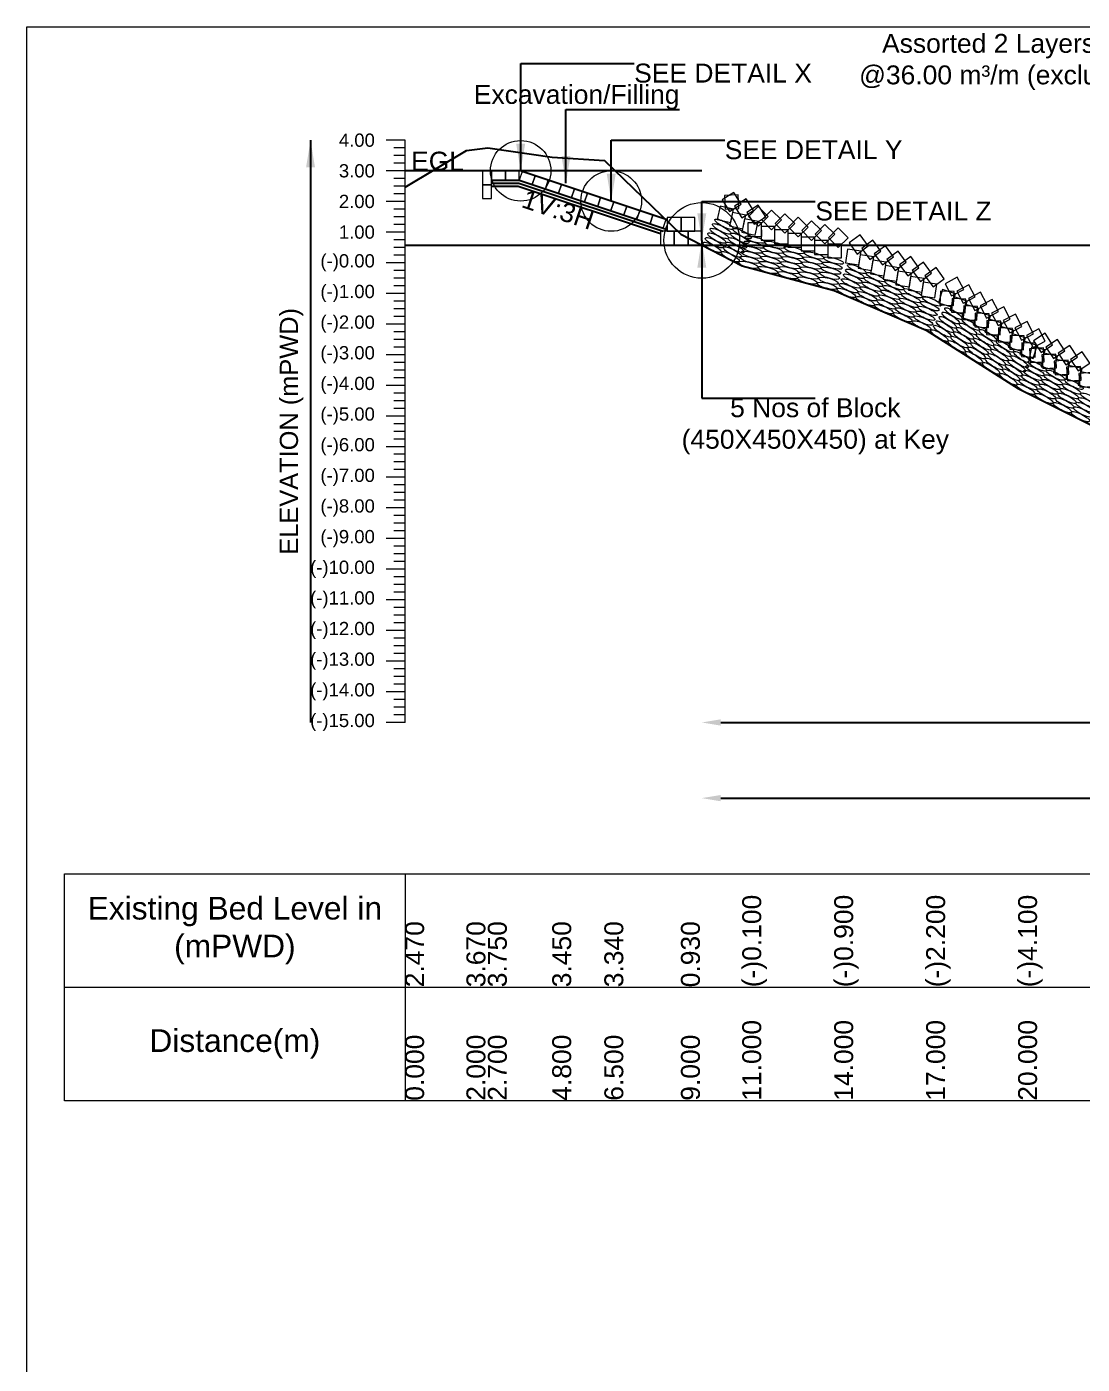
# Model space of a CAD drawing. Header units: inches. Extents: x 89000 to 215000, y -7071 to 0.
# Drawn here: x 145000 to 147789, y -3536 to 0 of the extents above; entities that cross this region are included whole.
import ezdxf

# ---------------------------------------------------------------- set-up
doc = ezdxf.new("R2010")
doc.units = ezdxf.units.IN
doc.header["$LTSCALE"] = 7
doc.header["$MEASUREMENT"] = 0
for name, color, linetype, lineweight in [('Cross section Data Border', 7, 'Continuous', 9), ('Cross Section Labels', 7, 'Continuous', 9), ('Existing_Bed_Level for Xsection', 7, 'Continuous', 25), ('Long Section Labels', 7, 'Continuous', 9)]:
    doc.layers.add(name, color=color, linetype=linetype, lineweight=lineweight)
doc.styles.get("Standard").update_dxf_attribs({"font": 'arial.ttf'})
doc.dimstyles.new('Appron Lebeling Style', dxfattribs={"dimtxt": 50, "dimasz": 50, "dimexe": 0.18, "dimexo": 0.0625, "dimgap": 0.09, "dimtad": 0, "dimtih": 1, "dimtoh": 1, "dimdec": 4, "dimzin": 0, "dimdsep": 46, "dimtxsty": 'Standard', "dimcen": 0.09, "dimse1": 1, "dimse2": 1, "dimadec": 0, "dimazin": 0, "dimtfac": 1, "dimtdec": 4, "dimtofl": 0, "dimtmove": 0, "dimatfit": 3, "dimfxl": 1, "dimtolj": 1, "dimtzin": 0, "dimarcsym": 0})
doc.dimstyles.get("Standard").update_dxf_attribs({"dimtxt": 0.18, "dimasz": 0.18, "dimexe": 0.18, "dimexo": 0.0625, "dimgap": 0.09, "dimtad": 0, "dimtih": 1, "dimtoh": 1, "dimdec": 4, "dimzin": 0, "dimdsep": 46, "dimtxsty": 'Standard', "dimcen": 0.09, "dimadec": 0, "dimazin": 0, "dimtfac": 1, "dimtdec": 4, "dimtofl": 0, "dimtmove": 0, "dimatfit": 3, "dimfxl": 1, "dimtolj": 1, "dimtzin": 0, "dimarcsym": 0})

# ---------------------------------------------------------------- blocks, each defined once
blk = doc.blocks.new('*D1')
at = {"layer": 'Cross Section Labels', "color": 0, "lineweight": -2, "transparency": 16777216}
for p, q in [((146834, -1839), (149415.6, -1839)), ((152241.9, -1839), (149660.3, -1839))]:
    blk.add_line(p, q, dxfattribs=at)
at = {"layer": 'Cross Section Labels', "color": 0, "transparency": 16777216}
for points in [[(146834, -1830.7), (146834, -1847.3), (146784, -1839)], [(152241.9, -1830.7), (152241.9, -1847.3), (152291.9, -1839)]]:
    blk.add_solid(points, dxfattribs=at)
at = {"layer": 'Defpoints', "color": 0, "transparency": 16777216}
for p in [(146784, -577), (152291.9, -1481), (152291.9, -1839)]:
    blk.add_point(p, dxfattribs=at)
at = {"layer": 'Cross Section Labels', "color": 0, "transparency": 16777216, "insert": (149538, -1839), "char_height": 50, "attachment_point": 5}
blk.add_mtext('\\A1;72.00 m', dxfattribs=at)
blk = doc.blocks.new('*D2')
at = {"layer": 'Cross Section Labels', "color": 0, "lineweight": -2, "transparency": 16777216}
for p, q in [((146834, -2039), (149182.3, -2039)), ((152241.9, -2039), (149893.6, -2039))]:
    blk.add_line(p, q, dxfattribs=at)
at = {"layer": 'Cross Section Labels', "color": 0, "transparency": 16777216}
for points in [[(146834, -2030.7), (146834, -2047.3), (146784, -2039)], [(152241.9, -2030.7), (152241.9, -2047.3), (152291.9, -2039)]]:
    blk.add_solid(points, dxfattribs=at)
at = {"layer": 'Defpoints', "color": 0, "transparency": 16777216}
for p in [(146784, -577), (152291.9, -1481), (152291.9, -2039)]:
    blk.add_point(p, dxfattribs=at)
at = {"layer": 'Cross Section Labels', "color": 0, "transparency": 16777216, "insert": (149538, -2039), "char_height": 50, "attachment_point": 5}
blk.add_mtext('\\A1;Block @36.00 m³/m ^JGoo Bag @72.00 m³/m ', dxfattribs=at)
blk = doc.blocks.new('*D7')
at = {"layer": 'Cross Section Labels', "color": 0, "lineweight": -2, "transparency": 16777216}
for p, q in [((146834, -1839), (149415.6, -1839)), ((152241.9, -1839), (149660.3, -1839))]:
    blk.add_line(p, q, dxfattribs=at)
at = {"layer": 'Cross Section Labels', "color": 0, "transparency": 16777216}
for points in [[(146834, -1830.7), (146834, -1847.3), (146784, -1839)], [(152241.9, -1830.7), (152241.9, -1847.3), (152291.9, -1839)]]:
    blk.add_solid(points, dxfattribs=at)
at = {"layer": 'Defpoints', "color": 0, "transparency": 16777216}
for p in [(146784, -577), (152291.9, -1481), (152291.9, -1839)]:
    blk.add_point(p, dxfattribs=at)
at = {"layer": 'Cross Section Labels', "color": 0, "transparency": 16777216, "insert": (149538, -1839), "char_height": 50, "attachment_point": 5}
blk.add_mtext('\\A1;72.00 m', dxfattribs=at)
blk = doc.blocks.new('*D8')
at = {"layer": 'Cross Section Labels', "color": 0, "lineweight": -2, "transparency": 16777216}
for p, q in [((146834, -2039), (149182.3, -2039)), ((152241.9, -2039), (149893.6, -2039))]:
    blk.add_line(p, q, dxfattribs=at)
at = {"layer": 'Cross Section Labels', "color": 0, "transparency": 16777216}
for points in [[(146834, -2030.7), (146834, -2047.3), (146784, -2039)], [(152241.9, -2030.7), (152241.9, -2047.3), (152291.9, -2039)]]:
    blk.add_solid(points, dxfattribs=at)
at = {"layer": 'Defpoints', "color": 0, "transparency": 16777216}
for p in [(146784, -577), (152291.9, -1481), (152291.9, -2039)]:
    blk.add_point(p, dxfattribs=at)
at = {"layer": 'Cross Section Labels', "color": 0, "transparency": 16777216, "insert": (149538, -2039), "char_height": 50, "attachment_point": 5}
blk.add_mtext('\\A1;Block @36.00 m³/m ^JGoo Bag @72.00 m³/m ', dxfattribs=at)

msp = doc.modelspace()

# ---------------------------------------------------------------- linework, layer by layer
at = {"layer": 'Cross section Data Border'}
for points in [[(145000, 0), (155000, 0), (155000, -7071), (145000, -7071)], [(145100, -2239), (154200, -2239), (154200, -2839), (145100, -2839)], [(145100, -2239), (154200, -2239), (154200, -2839), (145100, -2839)]]:
    msp.add_lwpolyline(points, close=True, dxfattribs=at)
for points in [[(146000, -2239), (146000, -2839)], [(146000, -2239), (146000, -2839)], [(145100, -2539), (154200, -2539)], [(145100, -2539), (154200, -2539)]]:
    msp.add_lwpolyline(points, dxfattribs=at)
at = {"layer": 'Cross Section Labels'}
for centre, radius in [((146305.33854, -381), 80), ((146305.33854, -381), 80), ((146544.69354, -460.785), 80), ((146544.69354, -460.785), 80), ((146784.04854, -564.87), 100), ((146784.04854, -564.87), 100)]:
    msp.add_circle(centre, radius, dxfattribs=at)
at = {"layer": 'Existing_Bed_Level for Xsection'}
for points in [[(146000, -423.93), (146162, -326.73), (146218.7, -320.25), (146388.8, -344.55), (146526.5, -353.46), (146729, -548.67), (146891, -632.1), (147134, -696.9), (147377, -802.2), (147620, -956.1), (147863, -1077.6), (148268, -1199.1), (148835, -1361.1), (149645, -1839), (150455, -1798.5), (150860, -1798.5), (151670, -1636.5), (152480, -1434), (153290, -1401.6), (154100, -1272)], [(146000, -423.93), (146162, -326.73), (146218.7, -320.25), (146388.8, -344.55), (146526.5, -353.46), (146729, -548.67), (146891, -632.1), (147134, -696.9), (147377, -802.2), (147620, -956.1), (147863, -1077.6), (148268, -1199.1), (148835, -1361.1), (149645, -1839), (150455, -1798.5), (150860, -1798.5), (151670, -1636.5), (152480, -1434), (153290, -1401.6), (154100, -1272)], [(146784.04854, -381), (146000, -381)], [(146784.04854, -381), (146000, -381)], [(146692.92354, -510.195), (146309.07953, -382.247), (146305.33854, -381), (146301.3952, -381), (146228.4952, -381)], [(146692.92354, -510.195), (146309.07953, -382.247), (146305.33854, -381), (146301.3952, -381), (146228.4952, -381)], [(146228.4952, -405.3), (146301.3952, -405.3), (146692.92354, -535.80945)], [(146228.4952, -405.3), (146301.3952, -405.3), (146692.92354, -535.80945)], [(146228.4952, -413.4), (146300.08075, -413.4), (146681.59075, -540.57)], [(146228.4952, -413.4), (146300.08075, -413.4), (146681.59075, -540.57)], [(146228.4952, -421.5), (146298.7663, -421.5), (146674.69854, -546.81075)], [(146228.4952, -421.5), (146298.7663, -421.5), (146674.69854, -546.81075)], [(146000, -577.02), (154100, -577.02)], [(146000, -577.02), (154100, -577.02)]]:
    msp.add_lwpolyline(points, dxfattribs=at)
at = {"layer": 'Long Section Labels'}
for points in [[(146000, -300), (145950, -300)], [(146000, -300), (145950, -300)], [(146000, -1839), (146000, -1758), (146000, -1677), (146000, -1596), (146000, -1515), (146000, -1434), (146000, -1353), (146000, -1272), (146000, -1191), (146000, -1110), (146000, -1029), (146000, -948), (146000, -867), (146000, -786), (146000, -705), (146000, -624), (146000, -543), (146000, -462), (146000, -381), (146000, -300)], [(146000, -1839), (146000, -1758), (146000, -1677), (146000, -1596), (146000, -1515), (146000, -1434), (146000, -1353), (146000, -1272), (146000, -1191), (146000, -1110), (146000, -1029), (146000, -948), (146000, -867), (146000, -786), (146000, -705), (146000, -624), (146000, -543), (146000, -462), (146000, -381), (146000, -300)], [(146000, -320.25), (145970, -320.25)], [(146000, -320.25), (145970, -320.25)], [(146000, -340.5), (145970, -340.5)], [(146000, -340.5), (145970, -340.5)], [(146000, -381), (145950, -381)], [(146000, -381), (145950, -381)], [(146000, -360.75), (145970, -360.75)], [(146000, -360.75), (145970, -360.75)], [(146000, -401.25), (145970, -401.25)], [(146000, -401.25), (145970, -401.25)], [(146000, -421.5), (145970, -421.5)], [(146000, -421.5), (145970, -421.5)], [(146000, -441.75), (145970, -441.75)], [(146000, -441.75), (145970, -441.75)], [(146000, -462), (145950, -462)], [(146000, -462), (145950, -462)], [(146000, -482.25), (145970, -482.25)], [(146000, -482.25), (145970, -482.25)], [(146000, -502.5), (145970, -502.5)], [(146000, -502.5), (145970, -502.5)], [(146000, -522.75), (145970, -522.75)], [(146000, -522.75), (145970, -522.75)], [(146000, -543), (145950, -543)], [(146000, -543), (145950, -543)], [(146000, -563.25), (145970, -563.25)], [(146000, -563.25), (145970, -563.25)], [(146000, -583.5), (145970, -583.5)], [(146000, -583.5), (145970, -583.5)], [(146000, -624), (145950, -624)], [(146000, -624), (145950, -624)], [(146000, -603.75), (145970, -603.75)], [(146000, -603.75), (145970, -603.75)], [(146000, -644.25), (145970, -644.25)], [(146000, -644.25), (145970, -644.25)], [(146000, -664.5), (145970, -664.5)], [(146000, -664.5), (145970, -664.5)], [(146000, -705), (145950, -705)], [(146000, -705), (145950, -705)], [(146000, -684.75), (145970, -684.75)], [(146000, -684.75), (145970, -684.75)], [(146000, -725.25), (145970, -725.25)], [(146000, -725.25), (145970, -725.25)], [(146000, -745.5), (145970, -745.5)], [(146000, -745.5), (145970, -745.5)], [(146000, -765.75), (145970, -765.75)], [(146000, -765.75), (145970, -765.75)], [(146000, -786), (145950, -786)], [(146000, -786), (145950, -786)], [(146000, -806.25), (145970, -806.25)], [(146000, -806.25), (145970, -806.25)], [(146000, -826.5), (145970, -826.5)], [(146000, -826.5), (145970, -826.5)], [(146000, -846.75), (145970, -846.75)], [(146000, -846.75), (145970, -846.75)], [(146000, -867), (145950, -867)], [(146000, -867), (145950, -867)], [(146000, -887.25), (145970, -887.25)], [(146000, -887.25), (145970, -887.25)], [(146000, -907.5), (145970, -907.5)], [(146000, -907.5), (145970, -907.5)], [(146000, -948), (145950, -948)], [(146000, -948), (145950, -948)], [(146000, -927.75), (145970, -927.75)], [(146000, -927.75), (145970, -927.75)], [(146000, -968.25), (145970, -968.25)], [(146000, -968.25), (145970, -968.25)], [(146000, -988.5), (145970, -988.5)], [(146000, -988.5), (145970, -988.5)], [(146000, -1008.75), (145970, -1008.75)], [(146000, -1008.75), (145970, -1008.75)], [(146000, -1029), (145950, -1029)], [(146000, -1029), (145950, -1029)], [(146000, -1049.25), (145970, -1049.25)], [(146000, -1049.25), (145970, -1049.25)], [(146000, -1069.5), (145970, -1069.5)], [(146000, -1069.5), (145970, -1069.5)], [(146000, -1089.75), (145970, -1089.75)], [(146000, -1089.75), (145970, -1089.75)], [(146000, -1110), (145950, -1110)], [(146000, -1110), (145950, -1110)], [(146000, -1130.25), (145970, -1130.25)], [(146000, -1130.25), (145970, -1130.25)], [(146000, -1150.5), (145970, -1150.5)], [(146000, -1150.5), (145970, -1150.5)], [(146000, -1191), (145950, -1191)], [(146000, -1191), (145950, -1191)], [(146000, -1170.75), (145970, -1170.75)], [(146000, -1170.75), (145970, -1170.75)], [(146000, -1211.25), (145970, -1211.25)], [(146000, -1211.25), (145970, -1211.25)], [(146000, -1231.5), (145970, -1231.5)], [(146000, -1231.5), (145970, -1231.5)], [(146000, -1272), (145950, -1272)], [(146000, -1272), (145950, -1272)], [(146000, -1251.75), (145970, -1251.75)], [(146000, -1251.75), (145970, -1251.75)], [(146000, -1292.25), (145970, -1292.25)], [(146000, -1292.25), (145970, -1292.25)], [(146000, -1312.5), (145970, -1312.5)], [(146000, -1312.5), (145970, -1312.5)], [(146000, -1332.75), (145970, -1332.75)], [(146000, -1332.75), (145970, -1332.75)], [(146000, -1353), (145950, -1353)], [(146000, -1353), (145950, -1353)], [(146000, -1373.25), (145970, -1373.25)], [(146000, -1373.25), (145970, -1373.25)], [(146000, -1393.5), (145970, -1393.5)], [(146000, -1393.5), (145970, -1393.5)], [(146000, -1413.75), (145970, -1413.75)], [(146000, -1413.75), (145970, -1413.75)], [(146000, -1434), (145950, -1434)], [(146000, -1434), (145950, -1434)], [(146000, -1454.25), (145970, -1454.25)], [(146000, -1454.25), (145970, -1454.25)], [(146000, -1474.5), (145970, -1474.5)], [(146000, -1474.5), (145970, -1474.5)], [(146000, -1515), (145950, -1515)], [(146000, -1515), (145950, -1515)], [(146000, -1494.75), (145970, -1494.75)], [(146000, -1494.75), (145970, -1494.75)], [(146000, -1535.25), (145970, -1535.25)], [(146000, -1535.25), (145970, -1535.25)], [(146000, -1555.5), (145970, -1555.5)], [(146000, -1555.5), (145970, -1555.5)], [(146000, -1575.75), (145970, -1575.75)], [(146000, -1575.75), (145970, -1575.75)], [(146000, -1596), (145950, -1596)], [(146000, -1596), (145950, -1596)], [(146000, -1616.25), (145970, -1616.25)], [(146000, -1616.25), (145970, -1616.25)], [(146000, -1636.5), (145970, -1636.5)], [(146000, -1636.5), (145970, -1636.5)], [(146000, -1656.75), (145970, -1656.75)], [(146000, -1656.75), (145970, -1656.75)], [(146000, -1677), (145950, -1677)], [(146000, -1677), (145950, -1677)], [(146000, -1697.25), (145970, -1697.25)], [(146000, -1697.25), (145970, -1697.25)], [(146000, -1717.5), (145970, -1717.5)], [(146000, -1717.5), (145970, -1717.5)], [(146000, -1758), (145950, -1758)], [(146000, -1758), (145950, -1758)], [(146000, -1737.75), (145970, -1737.75)], [(146000, -1737.75), (145970, -1737.75)], [(146000, -1778.25), (145970, -1778.25)], [(146000, -1778.25), (145970, -1778.25)], [(146000, -1798.5), (145970, -1798.5)], [(146000, -1798.5), (145970, -1798.5)], [(146000, -1818.75), (145970, -1818.75)], [(146000, -1818.75), (145970, -1818.75)], [(146000, -1839), (145950, -1839)], [(146000, -1839), (145950, -1839)]]:
    msp.add_lwpolyline(points, dxfattribs=at)
for points in [[(146228.4952, -381), (146204.1952, -381), (146204.1952, -417.45), (146228.4952, -417.45)], [(146228.4952, -381), (146204.1952, -381), (146204.1952, -417.45), (146228.4952, -417.45)], [(146264.9452, -381), (146228.4952, -381), (146228.4952, -405.3), (146264.9452, -405.3)], [(146264.9452, -381), (146228.4952, -381), (146228.4952, -405.3), (146264.9452, -405.3)], [(146301.3952, -381), (146264.9452, -381), (146264.9452, -405.3), (146301.3952, -405.3)], [(146301.3952, -381), (146264.9452, -381), (146264.9452, -405.3), (146301.3952, -405.3)], [(146343.65904, -393.7735), (146309.07953, -382.247), (146301.3952, -405.3), (146335.9747, -416.8265)], [(146343.65904, -393.7735), (146309.07953, -382.247), (146301.3952, -405.3), (146335.9747, -416.8265)], [(146228.4952, -417.45), (146204.1952, -417.45), (146204.1952, -453.9), (146228.4952, -453.9)], [(146228.4952, -417.45), (146204.1952, -417.45), (146204.1952, -453.9), (146228.4952, -453.9)], [(146378.23854, -405.3), (146343.65904, -393.7735), (146335.9747, -416.8265), (146370.55421, -428.353)], [(146378.23854, -405.3), (146343.65904, -393.7735), (146335.9747, -416.8265), (146370.55421, -428.353)], [(146412.81805, -416.8265), (146378.23854, -405.3), (146370.55421, -428.353), (146405.13372, -439.87951)], [(146412.81805, -416.8265), (146378.23854, -405.3), (146370.55421, -428.353), (146405.13372, -439.87951)], [(146447.39756, -428.353), (146412.81805, -416.8265), (146405.13372, -439.87951), (146439.71322, -451.40601)], [(146447.39756, -428.353), (146412.81805, -416.8265), (146405.13372, -439.87951), (146439.71322, -451.40601)], [(146481.97706, -439.87951), (146447.39756, -428.353), (146439.71322, -451.40601), (146474.29273, -462.93251)], [(146481.97706, -439.87951), (146447.39756, -428.353), (146439.71322, -451.40601), (146474.29273, -462.93251)], [(146516.55657, -451.40601), (146481.97706, -439.87951), (146474.29273, -462.93251), (146508.87223, -474.45901)], [(146516.55657, -451.40601), (146481.97706, -439.87951), (146474.29273, -462.93251), (146508.87223, -474.45901)], [(146551.13607, -462.93251), (146516.55657, -451.40601), (146508.87223, -474.45901), (146543.45174, -485.98551)], [(146551.13607, -462.93251), (146516.55657, -451.40601), (146508.87223, -474.45901), (146543.45174, -485.98551)], [(146888.30225, -468.75795), (146868.56456, -438.11442), (146837.92103, -457.85211), (146857.65872, -488.49564)], [(146880.45216, -444.23653), (146844.04314, -445.96451), (146845.77112, -482.37353), (146882.18014, -480.64555)], [(146920.70737, -485.44659), (146900.96968, -454.80305), (146870.32615, -474.54075), (146890.06384, -505.18428)], [(146920.70737, -485.44659), (146900.96968, -454.80305), (146870.32615, -474.54075), (146890.06384, -505.18428)], [(146585.71558, -474.45901), (146551.13607, -462.93251), (146543.45174, -485.98551), (146578.03125, -497.51202)], [(146585.71558, -474.45901), (146551.13607, -462.93251), (146543.45174, -485.98551), (146578.03125, -497.51202)], [(146620.29509, -485.98551), (146585.71558, -474.45901), (146578.03125, -497.51202), (146612.61075, -509.03852)], [(146620.29509, -485.98551), (146585.71558, -474.45901), (146578.03125, -497.51202), (146612.61075, -509.03852)], [(146654.87459, -497.51202), (146620.29509, -485.98551), (146612.61075, -509.03852), (146647.19026, -520.56502)], [(146654.87459, -497.51202), (146620.29509, -485.98551), (146612.61075, -509.03852), (146647.19026, -520.56502)], [(146868.09681, -481.76212), (146832.47497, -474.03635), (146824.7492, -509.65818), (146860.37103, -517.38395)], [(146868.09681, -481.76212), (146832.47497, -474.03635), (146824.7492, -509.65818), (146860.37103, -517.38395)], [(146900.50193, -498.45076), (146864.8801, -490.72498), (146857.15432, -526.34681), (146892.77615, -534.07259)], [(146900.50193, -498.45076), (146864.8801, -490.72498), (146857.15432, -526.34681), (146892.77615, -534.07259)], [(146953.11249, -502.13522), (146933.3748, -471.49169), (146902.73127, -491.22938), (146922.46896, -521.87292)], [(146953.11249, -502.13522), (146933.3748, -471.49169), (146902.73127, -491.22938), (146922.46896, -521.87292)], [(146959.17783, -501.26863), (146933.35754, -475.54092), (146907.62983, -501.3612), (146933.45011, -527.08892)], [(146959.17783, -501.26863), (146933.35754, -475.54092), (146907.62983, -501.3612), (146933.45011, -527.08892)], [(146994.39709, -510.66044), (146968.57681, -484.93272), (146942.84909, -510.753), (146968.66937, -536.48072)], [(146994.39709, -510.66044), (146968.57681, -484.93272), (146942.84909, -510.753), (146968.66937, -536.48072)], [(147029.61635, -520.05224), (147003.79607, -494.32452), (146978.06835, -520.14481), (147003.88864, -545.87252)], [(147029.61635, -520.05224), (147003.79607, -494.32452), (146978.06835, -520.14481), (147003.88864, -545.87252)], [(146689.4541, -509.03852), (146654.87459, -497.51202), (146647.19026, -520.56502), (146681.76976, -532.09152)], [(146689.4541, -509.03852), (146654.87459, -497.51202), (146647.19026, -520.56502), (146681.76976, -532.09152)], [(146729.37354, -504.12), (146692.92354, -504.12), (146692.92354, -540.57), (146729.37354, -540.57)], [(146729.37354, -504.12), (146692.92354, -504.12), (146692.92354, -540.57), (146729.37354, -540.57)], [(146765.82354, -504.12), (146729.37354, -504.12), (146729.37354, -540.57), (146765.82354, -540.57)], [(146765.82354, -504.12), (146729.37354, -504.12), (146729.37354, -540.57), (146765.82354, -540.57)], [(146932.90705, -515.1394), (146897.28522, -507.41362), (146889.55944, -543.03545), (146925.18127, -550.76123)], [(146932.90705, -515.1394), (146897.28522, -507.41362), (146889.55944, -543.03545), (146925.18127, -550.76123)], [(146942.21153, -518.28373), (146905.76157, -518.33467), (146905.81251, -554.78463), (146942.26248, -554.73369)], [(146942.21153, -518.28373), (146905.76157, -518.33467), (146905.81251, -554.78463), (146942.26248, -554.73369)], [(146977.4308, -527.67553), (146940.98083, -527.72647), (146941.03178, -564.17644), (146977.48174, -564.12549)], [(146977.4308, -527.67553), (146940.98083, -527.72647), (146941.03178, -564.17644), (146977.48174, -564.12549)], [(147064.83562, -529.44404), (147039.01533, -503.71633), (147013.28762, -529.53661), (147039.1079, -555.26433)], [(147064.83562, -529.44404), (147039.01533, -503.71633), (147013.28762, -529.53661), (147039.1079, -555.26433)], [(147100.05488, -538.83585), (147074.2346, -513.10813), (147048.50688, -538.92841), (147074.32716, -564.65613)], [(147100.05488, -538.83585), (147074.2346, -513.10813), (147048.50688, -538.92841), (147074.32716, -564.65613)], [(147135.27414, -548.22765), (147109.45386, -522.49993), (147083.72614, -548.32022), (147109.54643, -574.04793)], [(147135.27414, -548.22765), (147109.45386, -522.49993), (147083.72614, -548.32022), (147109.54643, -574.04793)], [(146711.14854, -540.57), (146674.69854, -540.57), (146674.69854, -577.02), (146711.14854, -577.02)], [(146711.14854, -540.57), (146674.69854, -540.57), (146674.69854, -577.02), (146711.14854, -577.02)], [(146747.59854, -540.57), (146711.14854, -540.57), (146711.14854, -577.02), (146747.59854, -577.02)], [(146747.59854, -540.57), (146711.14854, -540.57), (146711.14854, -577.02), (146747.59854, -577.02)], [(146784.04854, -540.57), (146747.59854, -540.57), (146747.59854, -577.02), (146784.04854, -577.02)], [(146784.04854, -540.57), (146747.59854, -540.57), (146747.59854, -577.02), (146784.04854, -577.02)], [(147012.65006, -537.06733), (146976.2001, -537.11828), (146976.25104, -573.56824), (147012.701, -573.5173)], [(147012.65006, -537.06733), (146976.2001, -537.11828), (146976.25104, -573.56824), (147012.701, -573.5173)], [(147047.86932, -546.45914), (147011.41936, -546.51008), (147011.4703, -582.96004), (147047.92027, -582.9091)], [(147047.86932, -546.45914), (147011.41936, -546.51008), (147011.4703, -582.96004), (147047.92027, -582.9091)], [(147083.08859, -555.85094), (147046.63862, -555.90188), (147046.68957, -592.35185), (147083.13953, -592.3009)], [(147083.08859, -555.85094), (147046.63862, -555.90188), (147046.68957, -592.35185), (147083.13953, -592.3009)], [(147118.30785, -565.24274), (147081.85789, -565.29369), (147081.90883, -601.74365), (147118.35879, -601.69271)], [(147118.30785, -565.24274), (147081.85789, -565.29369), (147081.90883, -601.74365), (147118.35879, -601.69271)], [(147170.49341, -557.61945), (147144.67312, -531.89174), (147118.94541, -557.71202), (147144.76569, -583.43974)], [(147170.49341, -557.61945), (147144.67312, -531.89174), (147118.94541, -557.71202), (147144.76569, -583.43974)], [(147224.11814, -579.0335), (147202.38288, -549.77293), (147173.12231, -571.50819), (147194.85758, -600.76876)], [(147224.11814, -579.0335), (147202.38288, -549.77293), (147173.12231, -571.50819), (147194.85758, -600.76876)], [(147257.56305, -593.52629), (147235.82778, -564.26572), (147206.56722, -586.00098), (147228.30248, -615.26155)], [(147257.56305, -593.52629), (147235.82778, -564.26572), (147206.56722, -586.00098), (147228.30248, -615.26155)], [(147153.52711, -574.63455), (147117.07715, -574.68549), (147117.12809, -611.13545), (147153.57806, -611.08451)], [(147153.52711, -574.63455), (147117.07715, -574.68549), (147117.12809, -611.13545), (147153.57806, -611.08451)], [(147204.8239, -593.35483), (147168.76652, -588.01928), (147163.43097, -624.07666), (147199.48835, -629.41221)], [(147204.8239, -593.35483), (147168.76652, -588.01928), (147163.43097, -624.07666), (147199.48835, -629.41221)], [(147291.00795, -608.01908), (147269.27268, -578.75851), (147240.01212, -600.49377), (147261.74738, -629.75434)], [(147291.00795, -608.01908), (147269.27268, -578.75851), (147240.01212, -600.49377), (147261.74738, -629.75434)], [(147324.45285, -622.51187), (147302.71759, -593.2513), (147273.45702, -614.98657), (147295.19228, -644.24713)], [(147324.45285, -622.51187), (147302.71759, -593.2513), (147273.45702, -614.98657), (147295.19228, -644.24713)], [(147238.2688, -607.84762), (147202.21143, -602.51207), (147196.87588, -638.56945), (147232.93325, -643.905)], [(147238.2688, -607.84762), (147202.21143, -602.51207), (147196.87588, -638.56945), (147232.93325, -643.905)], [(147271.71371, -622.34042), (147235.65633, -617.00487), (147230.32078, -653.06224), (147266.37816, -658.39779)], [(147271.71371, -622.34042), (147235.65633, -617.00487), (147230.32078, -653.06224), (147266.37816, -658.39779)], [(147305.15861, -636.83321), (147269.10123, -631.49766), (147263.76568, -667.55503), (147299.82306, -672.89058)], [(147305.15861, -636.83321), (147269.10123, -631.49766), (147263.76568, -667.55503), (147299.82306, -672.89058)], [(147357.89775, -637.00466), (147336.16249, -607.74409), (147306.90192, -629.47936), (147328.63719, -658.73992)], [(147357.89775, -637.00466), (147336.16249, -607.74409), (147306.90192, -629.47936), (147328.63719, -658.73992)], [(147391.34266, -651.49745), (147369.60739, -622.23688), (147340.34683, -643.97215), (147362.08209, -673.23271)], [(147391.34266, -651.49745), (147369.60739, -622.23688), (147340.34683, -643.97215), (147362.08209, -673.23271)], [(147338.60351, -651.326), (147302.54613, -645.99045), (147297.21058, -682.04782), (147333.26796, -687.38337)], [(147338.60351, -651.326), (147302.54613, -645.99045), (147297.21058, -682.04782), (147333.26796, -687.38337)], [(147372.04841, -665.81879), (147335.99104, -660.48324), (147330.65549, -696.54061), (147366.71286, -701.87616)], [(147372.04841, -665.81879), (147335.99104, -660.48324), (147330.65549, -696.54061), (147366.71286, -701.87616)], [(147424.78756, -665.99024), (147403.0523, -636.72967), (147373.79173, -658.46494), (147395.52699, -687.72551)], [(147424.78756, -665.99024), (147403.0523, -636.72967), (147373.79173, -658.46494), (147395.52699, -687.72551)], [(147476.12053, -694.54846), (147459.18443, -662.27198), (147426.90795, -679.20807), (147443.84404, -711.48455)], [(147476.12053, -694.54846), (147459.18443, -662.27198), (147426.90795, -679.20807), (147443.84404, -711.48455)], [(147405.49332, -680.31158), (147369.43594, -674.97603), (147364.10039, -711.03341), (147400.15777, -716.36896)], [(147405.49332, -680.31158), (147369.43594, -674.97603), (147364.10039, -711.03341), (147400.15777, -716.36896)], [(147454.83928, -705.70538), (147420.04505, -694.84424), (147409.18391, -729.63846), (147443.97813, -740.49961)], [(147450.97823, -700.22005), (147414.55972, -698.70528), (147413.04495, -735.12379), (147449.46346, -736.63856)], [(147506.91418, -714.05111), (147489.97809, -681.77463), (147457.70161, -698.71072), (147474.6377, -730.9872)], [(147506.91418, -714.05111), (147489.97809, -681.77463), (147457.70161, -698.71072), (147474.6377, -730.9872)], [(147537.70784, -733.55376), (147520.77174, -701.27727), (147488.49526, -718.21337), (147505.43136, -750.48985)], [(147537.70784, -733.55376), (147520.77174, -701.27727), (147488.49526, -718.21337), (147505.43136, -750.48985)], [(147485.63293, -725.20803), (147450.83871, -714.34688), (147439.97756, -749.14111), (147474.77178, -760.00225)], [(147481.77189, -719.7227), (147445.35337, -718.20793), (147443.83861, -754.62644), (147480.25712, -756.14121)], [(147516.42659, -744.71068), (147481.63236, -733.84953), (147470.77122, -768.64376), (147505.56544, -779.5049)], [(147512.56554, -739.22535), (147476.14703, -737.71058), (147474.63226, -774.12909), (147511.05077, -775.64386)], [(147568.50149, -753.0564), (147551.5654, -720.77992), (147519.28892, -737.71602), (147536.22501, -769.9925)], [(147568.50149, -753.0564), (147551.5654, -720.77992), (147519.28892, -737.71602), (147536.22501, -769.9925)], [(147599.29515, -772.55905), (147582.35905, -740.28257), (147550.08257, -757.21866), (147567.01867, -789.49515)], [(147599.29515, -772.55905), (147582.35905, -740.28257), (147550.08257, -757.21866), (147567.01867, -789.49515)], [(147547.22024, -764.21333), (147512.42602, -753.35218), (147501.56487, -788.1464), (147536.35909, -799.00755)], [(147543.3592, -758.72799), (147506.94069, -757.21323), (147505.42592, -793.63174), (147541.84443, -795.14651)], [(147578.0139, -783.71598), (147543.21967, -772.85483), (147532.35853, -807.64905), (147567.15275, -818.5102)], [(147574.15285, -778.23064), (147537.73434, -776.71587), (147536.21957, -813.13439), (147572.63808, -814.64915)], [(147630.0888, -792.0617), (147613.15271, -759.78522), (147580.87623, -776.72131), (147597.81232, -808.99779)], [(147630.0888, -792.0617), (147613.15271, -759.78522), (147580.87623, -776.72131), (147597.81232, -808.99779)], [(147608.80755, -803.21862), (147574.01333, -792.35748), (147563.15218, -827.1517), (147597.94641, -838.01285)], [(147604.94651, -797.73329), (147568.528, -796.21852), (147567.01323, -832.63703), (147603.43174, -834.1518)], [(147639.60121, -822.72127), (147604.80698, -811.86013), (147593.94584, -846.65435), (147628.74006, -857.5155)], [(147660.88246, -811.56435), (147643.94637, -779.28787), (147611.66988, -796.22396), (147628.60598, -828.50044)], [(147660.88246, -811.56435), (147643.94637, -779.28787), (147611.66988, -796.22396), (147628.60598, -828.50044)], [(147691.67611, -831.067), (147674.74002, -798.79052), (147642.46354, -815.72661), (147659.39963, -848.00309)], [(147691.67611, -831.067), (147674.74002, -798.79052), (147642.46354, -815.72661), (147659.39963, -848.00309)], [(147711.31613, -840.78273), (147691.21434, -810.3768), (147660.80841, -830.47859), (147680.9102, -860.88452)], [(147711.31613, -840.78273), (147691.21434, -810.3768), (147660.80841, -830.47859), (147680.9102, -860.88452)], [(147635.74016, -817.23594), (147599.32165, -815.72117), (147597.80688, -852.13968), (147634.22539, -853.65445)], [(147670.39486, -842.22392), (147635.60064, -831.36277), (147624.73949, -866.157), (147659.53372, -877.01814)], [(147666.53382, -836.73859), (147630.11531, -835.22382), (147628.60054, -871.64233), (147665.01905, -873.1571)], [(147691.26723, -854.02698), (147655.55579, -846.72663), (147648.25544, -882.43808), (147683.96689, -889.73843)], [(147743.918, -857.08366), (147723.81621, -826.67774), (147693.41028, -846.77953), (147713.51207, -877.18546)], [(147743.918, -857.08366), (147723.81621, -826.67774), (147693.41028, -846.77953), (147713.51207, -877.18546)], [(147776.51987, -873.3846), (147756.41808, -842.97867), (147726.01215, -863.08046), (147746.11395, -893.48639)], [(147776.51987, -873.3846), (147756.41808, -842.97867), (147726.01215, -863.08046), (147746.11395, -893.48639)], [(147686.87318, -848.95856), (147650.48737, -851.12068), (147652.64949, -887.5065), (147689.03531, -885.34438)], [(147723.8691, -870.32792), (147688.15766, -863.02757), (147680.85731, -898.73902), (147716.56876, -906.03936)], [(147719.47505, -865.2595), (147683.08924, -867.42162), (147685.25136, -903.80744), (147721.63718, -901.64531)], [(147756.47098, -886.62885), (147720.75953, -879.32851), (147713.45918, -915.03995), (147749.17063, -922.3403)], [(147752.07693, -881.56043), (147715.69111, -883.72256), (147717.85323, -920.10837), (147754.23905, -917.94625)], [(147809.12175, -889.68554), (147789.01995, -859.27961), (147758.61403, -879.3814), (147778.71582, -909.78733)], [(147809.12175, -889.68554), (147789.01995, -859.27961), (147758.61403, -879.3814), (147778.71582, -909.78733)], [(147789.07285, -902.92979), (147753.3614, -895.62944), (147746.06105, -931.34089), (147781.7725, -938.64123)], [(147784.6788, -897.86137), (147748.29298, -900.02349), (147750.4551, -936.40931), (147786.84092, -934.24718)], [(147821.67472, -919.23072), (147785.96327, -911.93038), (147778.66292, -947.64182), (147814.37437, -954.94217)], [(147817.28067, -914.1623), (147780.89485, -916.32443), (147783.05697, -952.71024), (147819.44279, -950.54812)]]:
    msp.add_lwpolyline(points, close=True, dxfattribs=at)
for centre, major_axis in [((146836.38461, -534.27347), (23.96539, -12.34217)), ((146836.38461, -534.27347), (23.96539, -12.34217)), ((146842.68921, -522.03153), (23.96539, -12.34217)), ((146842.68921, -522.03153), (23.96539, -12.34217)), ((146817.47083, -570.99927), (23.96539, -12.34217)), ((146817.47083, -570.99927), (23.96539, -12.34217)), ((146823.77542, -558.75734), (23.96539, -12.34217)), ((146823.77542, -558.75734), (23.96539, -12.34217)), ((146830.08002, -546.5154), (23.96539, -12.34217)), ((146830.08002, -546.5154), (23.96539, -12.34217)), ((146878.01079, -571.19975), (23.96539, -12.34217)), ((146878.01079, -571.19975), (23.96539, -12.34217)), ((146884.31539, -558.95782), (23.96539, -12.34217)), ((146884.31539, -558.95782), (23.96539, -12.34217)), ((146890.61999, -546.71588), (23.96539, -12.34217)), ((146890.61999, -546.71588), (23.96539, -12.34217)), ((146920.95969, -575.95888), (26.0466, -6.94576)), ((146920.95969, -575.95888), (26.0466, -6.94576)), ((146924.5077, -562.65383), (26.0466, -6.94576)), ((146924.5077, -562.65383), (26.0466, -6.94576)), ((146811.16623, -583.24121), (23.96539, -12.34217)), ((146811.16623, -583.24121), (23.96539, -12.34217)), ((146859.097, -607.92556), (23.96539, -12.34217)), ((146859.097, -607.92556), (23.96539, -12.34217)), ((146865.4016, -595.68362), (23.96539, -12.34217)), ((146865.4016, -595.68362), (23.96539, -12.34217)), ((146871.7062, -583.44169), (23.96539, -12.34217)), ((146871.7062, -583.44169), (23.96539, -12.34217)), ((146913.86366, -602.56899), (26.0466, -6.94576)), ((146913.86366, -602.56899), (26.0466, -6.94576)), ((146917.41167, -589.26394), (26.0466, -6.94576)), ((146917.41167, -589.26394), (26.0466, -6.94576)), ((146969.50488, -603.15546), (26.0466, -6.94576)), ((146969.50488, -603.15546), (26.0466, -6.94576)), ((146973.05289, -589.85041), (26.0466, -6.94576)), ((146973.05289, -589.85041), (26.0466, -6.94576)), ((146976.6009, -576.54535), (26.0466, -6.94576)), ((146976.6009, -576.54535), (26.0466, -6.94576)), ((147025.14609, -603.74193), (26.0466, -6.94576)), ((147025.14609, -603.74193), (26.0466, -6.94576)), ((147028.69411, -590.43687), (26.0466, -6.94576)), ((147028.69411, -590.43687), (26.0466, -6.94576)), ((147080.78731, -604.32839), (26.0466, -6.94576)), ((147080.78731, -604.32839), (26.0466, -6.94576)), ((146906.76763, -629.1791), (26.0466, -6.94576)), ((146906.76763, -629.1791), (26.0466, -6.94576)), ((146910.31564, -615.87405), (26.0466, -6.94576)), ((146910.31564, -615.87405), (26.0466, -6.94576)), ((146958.86083, -643.07063), (26.0466, -6.94576)), ((146958.86083, -643.07063), (26.0466, -6.94576)), ((146962.40885, -629.76557), (26.0466, -6.94576)), ((146962.40885, -629.76557), (26.0466, -6.94576)), ((146965.95686, -616.46052), (26.0466, -6.94576)), ((146965.95686, -616.46052), (26.0466, -6.94576)), ((147014.50205, -643.65709), (26.0466, -6.94576)), ((147014.50205, -643.65709), (26.0466, -6.94576)), ((147018.05006, -630.35204), (26.0466, -6.94576)), ((147018.05006, -630.35204), (26.0466, -6.94576)), ((147021.59808, -617.04698), (26.0466, -6.94576)), ((147021.59808, -617.04698), (26.0466, -6.94576)), ((147070.14327, -644.24356), (26.0466, -6.94576)), ((147070.14327, -644.24356), (26.0466, -6.94576)), ((147073.69128, -630.9385), (26.0466, -6.94576)), ((147073.69128, -630.9385), (26.0466, -6.94576)), ((147077.2393, -617.63345), (26.0466, -6.94576)), ((147077.2393, -617.63345), (26.0466, -6.94576)), ((147125.78449, -644.83002), (26.0466, -6.94576)), ((147125.78449, -644.83002), (26.0466, -6.94576)), ((147129.3325, -631.52497), (26.0466, -6.94576)), ((147129.3325, -631.52497), (26.0466, -6.94576)), ((147132.88052, -618.21991), (26.0466, -6.94576)), ((147132.88052, -618.21991), (26.0466, -6.94576)), ((147193.98749, -640.35462), (24.73436, -10.71822)), ((147193.98749, -640.35462), (24.73436, -10.71822)), ((147010.95404, -656.96215), (26.0466, -6.94576)), ((147010.95404, -656.96215), (26.0466, -6.94576)), ((147063.04724, -670.85367), (26.0466, -6.94576)), ((147063.04724, -670.85367), (26.0466, -6.94576)), ((147066.59525, -657.54861), (26.0466, -6.94576)), ((147066.59525, -657.54861), (26.0466, -6.94576)), ((147118.68846, -671.44013), (26.0466, -6.94576)), ((147118.68846, -671.44013), (26.0466, -6.94576)), ((147122.23647, -658.13508), (26.0466, -6.94576)), ((147122.23647, -658.13508), (26.0466, -6.94576)), ((147177.56233, -678.25885), (24.73436, -10.71822)), ((147177.56233, -678.25885), (24.73436, -10.71822)), ((147183.03738, -665.62411), (24.73436, -10.71822)), ((147183.03738, -665.62411), (24.73436, -10.71822)), ((147188.51244, -652.98936), (24.73436, -10.71822)), ((147188.51244, -652.98936), (24.73436, -10.71822)), ((147237.98116, -674.42581), (24.73436, -10.71822)), ((147237.98116, -674.42581), (24.73436, -10.71822)), ((147243.45622, -661.79107), (24.73436, -10.71822)), ((147243.45622, -661.79107), (24.73436, -10.71822)), ((147292.92494, -683.22752), (24.73436, -10.71822)), ((147292.92494, -683.22752), (24.73436, -10.71822)), ((147115.14044, -684.74519), (26.0466, -6.94576)), ((147115.14044, -684.74519), (26.0466, -6.94576)), ((147166.61222, -703.52833), (24.73436, -10.71822)), ((147166.61222, -703.52833), (24.73436, -10.71822)), ((147172.08727, -690.89359), (24.73436, -10.71822)), ((147172.08727, -690.89359), (24.73436, -10.71822)), ((147221.556, -712.33004), (24.73436, -10.71822)), ((147221.556, -712.33004), (24.73436, -10.71822)), ((147227.03105, -699.6953), (24.73436, -10.71822)), ((147227.03105, -699.6953), (24.73436, -10.71822)), ((147232.50611, -687.06055), (24.73436, -10.71822)), ((147232.50611, -687.06055), (24.73436, -10.71822)), ((147276.49978, -721.13174), (24.73436, -10.71822)), ((147276.49978, -721.13174), (24.73436, -10.71822)), ((147281.97483, -708.497), (24.73436, -10.71822)), ((147281.97483, -708.497), (24.73436, -10.71822)), ((147287.44989, -695.86226), (24.73436, -10.71822)), ((147287.44989, -695.86226), (24.73436, -10.71822)), ((147336.91862, -717.29871), (24.73436, -10.71822)), ((147336.91862, -717.29871), (24.73436, -10.71822)), ((147342.39367, -704.66397), (24.73436, -10.71822)), ((147342.39367, -704.66397), (24.73436, -10.71822)), ((147216.08094, -724.96478), (24.73436, -10.71822)), ((147216.08094, -724.96478), (24.73436, -10.71822)), ((147265.54967, -746.40123), (24.73436, -10.71822)), ((147265.54967, -746.40123), (24.73436, -10.71822)), ((147271.02473, -733.76648), (24.73436, -10.71822)), ((147271.02473, -733.76648), (24.73436, -10.71822)), ((147320.49345, -755.20293), (24.73436, -10.71822)), ((147320.49345, -755.20293), (24.73436, -10.71822)), ((147325.96851, -742.56819), (24.73436, -10.71822)), ((147325.96851, -742.56819), (24.73436, -10.71822)), ((147331.44356, -729.93345), (24.73436, -10.71822)), ((147331.44356, -729.93345), (24.73436, -10.71822)), ((147380.91229, -751.3699), (24.73436, -10.71822)), ((147380.91229, -751.3699), (24.73436, -10.71822)), ((147386.38734, -738.73516), (24.73436, -10.71822)), ((147386.38734, -738.73516), (24.73436, -10.71822)), ((147391.8624, -726.10042), (24.73436, -10.71822)), ((147391.8624, -726.10042), (24.73436, -10.71822)), ((147449.02794, -758.17128), (22.77362, -14.42329)), ((147449.02794, -758.17128), (22.77362, -14.42329)), ((147315.0184, -767.83767), (24.73436, -10.71822)), ((147315.0184, -767.83767), (24.73436, -10.71822)), ((147364.48713, -789.27412), (24.73436, -10.71822)), ((147364.48713, -789.27412), (24.73436, -10.71822)), ((147369.96218, -776.63938), (24.73436, -10.71822)), ((147369.96218, -776.63938), (24.73436, -10.71822)), ((147375.43723, -764.00464), (24.73436, -10.71822)), ((147375.43723, -764.00464), (24.73436, -10.71822)), ((147426.92494, -793.07076), (22.77362, -14.42329)), ((147426.92494, -793.07076), (22.77362, -14.42329)), ((147434.2926, -781.4376), (22.77362, -14.42329)), ((147434.2926, -781.4376), (22.77362, -14.42329)), ((147441.66027, -769.80444), (22.77362, -14.42329)), ((147441.66027, -769.80444), (22.77362, -14.42329)), ((147494.57517, -787.01786), (22.77362, -14.42329)), ((147494.57517, -787.01786), (22.77362, -14.42329)), ((147412.1896, -816.33707), (22.77362, -14.42329)), ((147412.1896, -816.33707), (22.77362, -14.42329)), ((147419.55727, -804.70391), (22.77362, -14.42329)), ((147419.55727, -804.70391), (22.77362, -14.42329)), ((147472.47217, -821.91734), (22.77362, -14.42329)), ((147472.47217, -821.91734), (22.77362, -14.42329)), ((147479.83984, -810.28418), (22.77362, -14.42329)), ((147479.83984, -810.28418), (22.77362, -14.42329)), ((147487.20751, -798.65102), (22.77362, -14.42329)), ((147487.20751, -798.65102), (22.77362, -14.42329)), ((147532.75474, -827.49761), (22.77362, -14.42329)), ((147532.75474, -827.49761), (22.77362, -14.42329)), ((147540.12241, -815.86445), (22.77362, -14.42329)), ((147540.12241, -815.86445), (22.77362, -14.42329)), ((147457.73684, -845.18366), (22.77362, -14.42329)), ((147457.73684, -845.18366), (22.77362, -14.42329)), ((147465.10451, -833.5505), (22.77362, -14.42329)), ((147465.10451, -833.5505), (22.77362, -14.42329)), ((147510.65174, -862.39708), (22.77362, -14.42329)), ((147510.65174, -862.39708), (22.77362, -14.42329)), ((147518.01941, -850.76392), (22.77362, -14.42329)), ((147518.01941, -850.76392), (22.77362, -14.42329)), ((147525.38708, -839.13077), (22.77362, -14.42329)), ((147525.38708, -839.13077), (22.77362, -14.42329)), ((147578.30198, -856.34419), (22.77362, -14.42329)), ((147578.30198, -856.34419), (22.77362, -14.42329)), ((147585.66965, -844.71103), (22.77362, -14.42329)), ((147585.66965, -844.71103), (22.77362, -14.42329)), ((147503.28408, -874.03024), (22.77362, -14.42329)), ((147503.28408, -874.03024), (22.77362, -14.42329)), ((147556.19898, -891.24367), (22.77362, -14.42329)), ((147556.19898, -891.24367), (22.77362, -14.42329)), ((147563.56665, -879.61051), (22.77362, -14.42329)), ((147563.56665, -879.61051), (22.77362, -14.42329)), ((147570.93432, -867.97735), (22.77362, -14.42329)), ((147570.93432, -867.97735), (22.77362, -14.42329)), ((147616.48155, -896.82393), (22.77362, -14.42329)), ((147616.48155, -896.82393), (22.77362, -14.42329)), ((147623.84922, -885.19077), (22.77362, -14.42329)), ((147623.84922, -885.19077), (22.77362, -14.42329)), ((147631.21689, -873.55762), (22.77362, -14.42329)), ((147631.21689, -873.55762), (22.77362, -14.42329)), ((147671.06541, -896.9584), (24.11089, -12.05545)), ((147671.06541, -896.9584), (24.11089, -12.05545)), ((147548.83131, -902.87682), (22.77362, -14.42329)), ((147548.83131, -902.87682), (22.77362, -14.42329)), ((147594.37855, -931.72341), (22.77362, -14.42329)), ((147594.37855, -931.72341), (22.77362, -14.42329)), ((147601.74622, -920.09025), (22.77362, -14.42329)), ((147601.74622, -920.09025), (22.77362, -14.42329)), ((147609.11389, -908.45709), (22.77362, -14.42329)), ((147609.11389, -908.45709), (22.77362, -14.42329)), ((147652.59102, -933.90719), (24.11089, -12.05545)), ((147652.59102, -933.90719), (24.11089, -12.05545)), ((147658.74915, -921.59093), (24.11089, -12.05545)), ((147658.74915, -921.59093), (24.11089, -12.05545)), ((147664.90728, -909.27466), (24.11089, -12.05545)), ((147664.90728, -909.27466), (24.11089, -12.05545)), ((147713.12907, -933.38556), (24.11089, -12.05545)), ((147713.12907, -933.38556), (24.11089, -12.05545)), ((147719.2872, -921.0693), (24.11089, -12.05545)), ((147719.2872, -921.0693), (24.11089, -12.05545)), ((147640.27476, -958.53971), (24.11089, -12.05545)), ((147640.27476, -958.53971), (24.11089, -12.05545)), ((147646.43289, -946.22345), (24.11089, -12.05545)), ((147646.43289, -946.22345), (24.11089, -12.05545)), ((147700.81281, -958.01808), (24.11089, -12.05545)), ((147700.81281, -958.01808), (24.11089, -12.05545)), ((147706.97094, -945.70182), (24.11089, -12.05545)), ((147706.97094, -945.70182), (24.11089, -12.05545)), ((147755.19273, -969.81272), (24.11089, -12.05545)), ((147755.19273, -969.81272), (24.11089, -12.05545)), ((147761.35086, -957.49645), (24.11089, -12.05545)), ((147761.35086, -957.49645), (24.11089, -12.05545)), ((147767.50899, -945.18019), (24.11089, -12.05545)), ((147767.50899, -945.18019), (24.11089, -12.05545)), ((147688.49655, -982.65061), (24.11089, -12.05545)), ((147688.49655, -982.65061), (24.11089, -12.05545)), ((147694.65468, -970.33435), (24.11089, -12.05545)), ((147694.65468, -970.33435), (24.11089, -12.05545)), ((147742.87647, -994.44524), (24.11089, -12.05545)), ((147742.87647, -994.44524), (24.11089, -12.05545)), ((147749.0346, -982.12898), (24.11089, -12.05545)), ((147749.0346, -982.12898), (24.11089, -12.05545)), ((147803.41452, -993.92361), (24.11089, -12.05545)), ((147803.41452, -993.92361), (24.11089, -12.05545)), ((147809.57265, -981.60735), (24.11089, -12.05545)), ((147809.57265, -981.60735), (24.11089, -12.05545)), ((147736.71834, -1006.7615), (24.11089, -12.05545)), ((147736.71834, -1006.7615), (24.11089, -12.05545)), ((147784.94013, -1030.8724), (24.11089, -12.05545)), ((147784.94013, -1030.8724), (24.11089, -12.05545)), ((147791.09826, -1018.55614), (24.11089, -12.05545)), ((147791.09826, -1018.55614), (24.11089, -12.05545)), ((147797.25639, -1006.23987), (24.11089, -12.05545)), ((147797.25639, -1006.23987), (24.11089, -12.05545))]:
    msp.add_ellipse(centre, major_axis=major_axis, ratio=0.255, dxfattribs=at)

# ---------------------------------------------------------------- texts
at = {"layer": 'Cross section Data Border', "char_height": 60, "width": 800, "attachment_point": 5}
for s, insert in [('Existing Bed Level in (mPWD)', (145550, -2389)), ('Existing Bed Level in (mPWD)', (145550, -2389)), ('Distance(m)', (145550, -2689)), ('Distance(m)', (145550, -2689))]:
    msp.add_mtext(s, dxfattribs=dict(at, insert=insert))
at = {"layer": 'Cross Section Labels', "char_height": 50}
for s, insert, attachment_point in [(' Assorted 2 Layers C.C Blocks(excluding Blocks at key) to be Placed / dumped^J@36.00 m³/m (excluding void) at or below Working LWL as shown in the drawing.^J450 x 450 x 450-------- - 60 % by volume^J350 x 350 x 350-------- - 40 % by volume', (148459.93451, -334.02), 8), (' Assorted 2 Layers C.C Blocks(excluding Blocks at key) to be Placed / dumped^J@36.00 m³/m (excluding void) at or below Working LWL as shown in the drawing.^J450 x 450 x 450-------- - 60 % by volume^J350 x 350 x 350-------- - 40 % by volume', (148459.93451, -334.02), 8), ('SEE DETAIL X', (146605.33854, -97.5), 1), ('SEE DETAIL X', (146605.33854, -97.5), 1), ('Excavation/Filling', (146725.01604, -219), 9), ('Excavation/Filling', (146725.01604, -219), 9), ('SEE DETAIL Y', (146844.69354, -300), 1), ('SEE DETAIL Y', (146844.69354, -300), 1), ('EGL', (146155.5952, -381), 9), ('EGL', (146155.5952, -381), 9), ('SEE DETAIL Z', (147084.04854, -462), 1), ('SEE DETAIL Z', (147084.04854, -462), 1), ('5 Nos of Block ^J(450X450X450) at Key', (147084.04854, -982.02), 2), ('5 Nos of Block ^J(450X450X450) at Key', (147084.04854, -982.02), 2)]:
    msp.add_mtext(s, dxfattribs=dict(at, insert=insert, attachment_point=attachment_point))
at = {"layer": 'Cross Section Labels', "insert": (146412.20882, -459.31417), "char_height": 50, "attachment_point": 2, "rotation": 341.56505118}
msp.add_mtext('1V:3H', dxfattribs=at)
msp.add_mtext('1V:3H', dxfattribs=at)
at = {"layer": 'Long Section Labels', "char_height": 35, "attachment_point": 6}
for s, insert in [('4.00', (145920, -300)), ('4.00', (145920, -300)), ('3.00', (145920, -381)), ('3.00', (145920, -381)), ('2.00', (145920, -462)), ('2.00', (145920, -462)), ('1.00', (145920, -543)), ('1.00', (145920, -543)), ('(-)0.00', (145920, -624)), ('(-)0.00', (145920, -624)), ('(-)1.00', (145920, -705)), ('(-)1.00', (145920, -705)), ('(-)2.00', (145920, -786)), ('(-)2.00', (145920, -786)), ('(-)3.00', (145920, -867)), ('(-)3.00', (145920, -867)), ('(-)4.00', (145920, -948)), ('(-)4.00', (145920, -948)), ('(-)5.00', (145920, -1029)), ('(-)5.00', (145920, -1029)), ('(-)6.00', (145920, -1110)), ('(-)6.00', (145920, -1110)), ('(-)7.00', (145920, -1191)), ('(-)7.00', (145920, -1191)), ('(-)8.00', (145920, -1272)), ('(-)8.00', (145920, -1272)), ('(-)9.00', (145920, -1353)), ('(-)9.00', (145920, -1353)), ('(-)10.00', (145920, -1434)), ('(-)10.00', (145920, -1434)), ('(-)11.00', (145920, -1515)), ('(-)11.00', (145920, -1515)), ('(-)12.00', (145920, -1596)), ('(-)12.00', (145920, -1596)), ('(-)13.00', (145920, -1677)), ('(-)13.00', (145920, -1677)), ('(-)14.00', (145920, -1758)), ('(-)14.00', (145920, -1758)), ('(-)15.00', (145920, -1839)), ('(-)15.00', (145920, -1839))]:
    msp.add_mtext(s, dxfattribs=dict(at, insert=insert))
at = {"layer": 'Long Section Labels', "rotation": 90}
for s, insert, char_height, attachment_point in [('ELEVATION (mPWD)', (145700, -1069.5), 48, 5), ('ELEVATION (mPWD)', (145700, -1069.5), 48, 5), ('(-)0.100', (146891, -2539), 50, 1), ('(-)0.100', (146891, -2539), 50, 1), ('(-)0.900', (147134, -2539), 50, 1), ('(-)0.900', (147134, -2539), 50, 1), ('(-)2.200', (147377, -2539), 50, 1), ('(-)2.200', (147377, -2539), 50, 1), ('(-)4.100', (147620, -2539), 50, 1), ('(-)4.100', (147620, -2539), 50, 1), ('2.470', (146000, -2539), 50, 1), ('2.470', (146000, -2539), 50, 1), ('3.670', (146162, -2539), 50, 1), ('3.670', (146162, -2539), 50, 1), ('3.750', (146218.7, -2539), 50, 1), ('3.750', (146218.7, -2539), 50, 1), ('3.450', (146388.8, -2539), 50, 1), ('3.450', (146388.8, -2539), 50, 1), ('3.340', (146526.5, -2539), 50, 1), ('3.340', (146526.5, -2539), 50, 1), ('0.930', (146729, -2539), 50, 1), ('0.930', (146729, -2539), 50, 1), ('11.000', (146891, -2839), 50, 1), ('11.000', (146891, -2839), 50, 1), ('14.000', (147134, -2839), 50, 1), ('14.000', (147134, -2839), 50, 1), ('17.000', (147377, -2839), 50, 1), ('17.000', (147377, -2839), 50, 1), ('20.000', (147620, -2839), 50, 1), ('20.000', (147620, -2839), 50, 1), ('0.000', (146000, -2839), 50, 1), ('0.000', (146000, -2839), 50, 1), ('2.000', (146162, -2839), 50, 1), ('2.000', (146162, -2839), 50, 1), ('2.700', (146218.7, -2839), 50, 1), ('2.700', (146218.7, -2839), 50, 1), ('4.800', (146388.8, -2839), 50, 1), ('4.800', (146388.8, -2839), 50, 1), ('6.500', (146526.5, -2839), 50, 1), ('6.500', (146526.5, -2839), 50, 1), ('9.000', (146729, -2839), 50, 1), ('9.000', (146729, -2839), 50, 1)]:
    msp.add_mtext(s, dxfattribs=dict(at, insert=insert, char_height=char_height, attachment_point=attachment_point))

# ---------------------------------------------------------------- dimensions: what is measured, and where the dimension line sits
at = {"layer": 'Cross Section Labels'}
for base, text, picture, middle in [((152291.86942, -1839), '72.00 m', '*D1', (149537.95898, -1839)), ((152291.86942, -2039), 'Block @36.00 m³/m ^JGoo Bag @72.00 m³/m ', '*D2', (149537.95898, -2039)), ((152291.86942, -1839), '72.00 m', '*D7', (149537.95898, -1839)), ((152291.86942, -2039), 'Block @36.00 m³/m ^JGoo Bag @72.00 m³/m ', '*D8', (149537.95898, -2039))]:
    dim = msp.add_linear_dim(base=base, p1=(146784.04854, -577.02), p2=(152291.86942, -1481.03265), text=text, dimstyle='Appron Lebeling Style', dxfattribs=at)
    dim.commit()
    dim.dimension.update_dxf_attribs({"geometry": picture, "text_midpoint": middle})

# ---------------------------------------------------------------- leaders
at = {"layer": 'Cross Section Labels', "annotation_type": 0, "has_hookline": 1, "hookline_direction": 0}
for points, text_width in [([(146305.33854, -381), (146305.33854, -97.5), (146605.24854, -97.5)], 466.13233), ([(146305.33854, -381), (146305.33854, -97.5), (146605.24854, -97.5)], 466.13233), ([(146425.01604, -413.6025), (146425.01604, -219), (146724.92604, -219)], 533.32196), ([(146425.01604, -413.6025), (146425.01604, -219), (146724.92604, -219)], 533.32196), ([(146544.69354, -460.785), (146544.69354, -300), (146844.60354, -300)], 466.03001), ([(146544.69354, -460.785), (146544.69354, -300), (146844.60354, -300)], 466.03001), ([(146784.04854, -564.87), (146784.04854, -462), (147083.95854, -462)], 460.91405), ([(146784.04854, -564.87), (146784.04854, -462), (147083.95854, -462)], 460.91405), ([(146784.04854, -564.87), (146784.04854, -982.02), (147083.95854, -982.02)], 701.90996), ([(146784.04854, -564.87), (146784.04854, -982.02), (147083.95854, -982.02)], 701.90996)]:
    msp.add_leader(points, dimstyle='Standard', override={"dimasz": 72}, dxfattribs=dict(at, text_width=text_width))
at = {"layer": 'Long Section Labels'}
msp.add_leader([(145750, -300), (145750, -1839)], dimstyle='Standard', override={"dimasz": 72}, dxfattribs=at)
msp.add_leader([(145750, -300), (145750, -1839)], dimstyle='Standard', override={"dimasz": 72}, dxfattribs=at)

doc.saveas('drawing.dxf')
